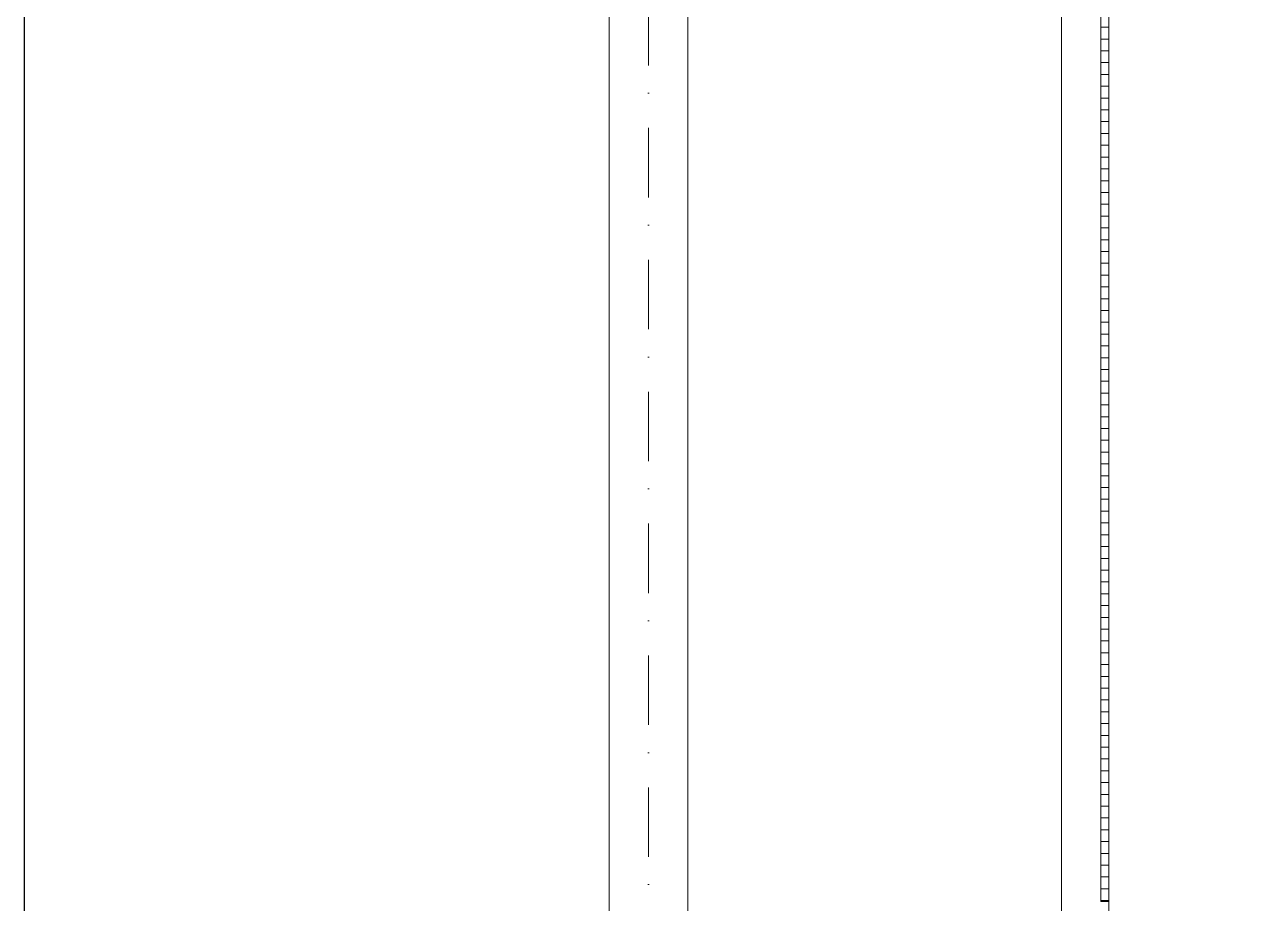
# Model space of a CAD drawing. Header units: millimetres. Extents: x 1322820 to 1391563, y 1051909 to 1098256.
# Drawn here: x 1324044 to 1327179, y 1079446 to 1081679 of the extents above; entities that cross this region are included whole.
import ezdxf

# ---------------------------------------------------------------- set-up
doc = ezdxf.new("R2010")
doc.units = ezdxf.units.MM
doc.header["$MEASUREMENT"] = 0
doc.set_wipeout_variables(frame=1)
doc.linetypes.add('Dot & Dashed', pattern=[335.138881, 176.388884, -88.194442, 0, -70.555556])
doc.linetypes.add('Wipeout_Contour', pattern=[1000, 0, -1000])
doc.layers.get('0').update_dxf_attribs({"true_color": 0x787878})
for name, color, linetype, true_color in [('arhitectura - decoratii fatada', 7, 'Continuous', 0x787878), ('New_arhitectura - sort tabla', 7, 'Continuous', 0x787878), ('New_rezistenta - atic', 7, 'Continuous', 0x787878)]:
    doc.layers.add(name, color=color, linetype=linetype, true_color=true_color)
for name, color, linetype, lineweight, true_color in [('arhitectura - decoratii fatada_Pen_No__21', 7, 'Continuous', 20, 0x787878), ('New_arhitectura - copertina_Pen_No__1', 7, 'Continuous', 13, 0x787878), ('New_arhitectura - sort tabla_Pen_No__21', 7, 'Continuous', 20, 0x787878), ('New_rezistenta - atic_Pen_No__1', 7, 'Continuous', 13, 0x787878)]:
    doc.layers.add(name, color=color, linetype=linetype, lineweight=lineweight, true_color=true_color)
doc.layers.add('Circuite', color=7, linetype='Continuous', lineweight=25)

# ---------------------------------------------------------------- blocks, each defined once
blk = doc.blocks.new('Slab_1_1', base_point=(1346478.5, 1090720.6))
at = {"layer": 'New_arhitectura - sort tabla_Pen_No__21', "color": 7, "linetype": 'Continuous', "lineweight": 20, "flags": 128}
blk.add_lwpolyline([(1346478.5, 1090720.6), (1326678.5, 1090720.6), (1326678.5, 1075928.7), (1355428.5, 1075928.7), (1355428.5, 1056170.7), (1372848.5, 1056170.7), (1372848.5, 1096120.6), (1355278.5, 1096120.6), (1355278.5, 1089268.7), (1355828.5, 1089268.7), (1355828.5, 1095570.6), (1372228.5, 1095570.6), (1372228.5, 1056720.7), (1355978.5, 1056720.7), (1355978.5, 1076470.6), (1327228.5, 1076470.6), (1327228.5, 1090170.6), (1346478.5, 1090170.6)], close=True, dxfattribs=at)
blk = doc.blocks.new('Wall_19_1', base_point=(1327178.5, 1090220.6))
at = {"color": 254, "linetype": 'Wipeout_Contour', "lineweight": 0, "ltscale": 6851626.523257658}
blk.add_wipeout([(1326798.5, 1076070.6), (1326828.5, 1076070.6), (1326828.5, 1090570.6), (1326798.5, 1090570.6)], dxfattribs=at).dxf.layer = 'New_rezistenta - atic'
at = {"layer": 'New_rezistenta - atic_Pen_No__1', "color": 7, "linetype": 'Continuous', "lineweight": 13, "flags": 128}
blk.add_lwpolyline([(1326798.5, 1090600.6), (1326798.5, 1076040.6)], dxfattribs=at)
at = {"color": 254, "linetype": 'Wipeout_Contour', "lineweight": 0, "ltscale": 6851826.914150106}
blk.add_wipeout([(1326828.5, 1076170.6), (1326928.5, 1076170.6), (1326928.5, 1090470.6), (1326828.5, 1090470.6)], dxfattribs=at).dxf.layer = 'New_rezistenta - atic'
at = {"color": 254, "linetype": 'Wipeout_Contour', "lineweight": 0, "ltscale": 6852366.706711189}
blk.add_wipeout([(1326928.5, 1076420.6), (1327178.5, 1076420.6), (1327178.5, 1090220.6), (1326928.5, 1090220.6)], dxfattribs=at).dxf.layer = 'New_rezistenta - atic'
blk = doc.blocks.new('Wall_64_1', base_point=(1326778.5, 1079450.6))
at = {"layer": 'arhitectura - decoratii fatada', "linetype": 'Continuous', "lineweight": 0, "true_color": 0x000000}
h = blk.add_hatch(dxfattribs=at)
h.set_pattern_fill('PLYWOOD_0001', color=18, style=0, pattern_type=2)
h.set_pattern_definition([(0, (1356235.236, 1078942.57), (0, 30), [])])
h.paths.add_polyline_path([(1326798.5, 1079450.6), (1326798.5, 1082910.7), (1326778.5, 1082910.7), (1326778.5, 1079450.6)])
at = {"layer": 'arhitectura - decoratii fatada_Pen_No__21', "color": 7, "linetype": 'Continuous', "lineweight": 20, "flags": 128}
for points in [[(1326798.5, 1082910.7), (1326778.5, 1082910.7)], [(1326778.5, 1082910.7), (1326778.5, 1079450.6)], [(1326798.5, 1079450.6), (1326798.5, 1082910.7)], [(1326778.5, 1079450.6), (1326798.5, 1079450.6)]]:
    blk.add_lwpolyline(points, dxfattribs=at)
blk = doc.blocks.new('UAP Beam 23_6')
at = {"layer": 'New_arhitectura - copertina_Pen_No__1', "color": 7, "linetype": 'Continuous', "lineweight": 13}
for p, q in [((8450, 100), (-100, 100)), ((100, -100), (8450, -100))]:
    blk.add_line(p, q, dxfattribs=at)
at = {"layer": 'New_arhitectura - copertina_Pen_No__1', "color": 7, "linetype": 'Dot & Dashed', "lineweight": 13}
blk.add_line((0, 0), (16900, 0), dxfattribs=at)
blk = doc.blocks.new('terasa')
at = {"layer": 'New_arhitectura - copertina_Pen_No__1', "linetype": 'Continuous', "lineweight": 13, "zscale": 1000, "rotation": 90}
blk.add_blockref('UAP Beam 23_6', (1325628.502, 1074870.6), dxfattribs=at)
at = {"layer": 'New_arhitectura - sort tabla', "linetype": 'Continuous', "lineweight": 20}
blk.add_blockref('Slab_1_1', (1346478.502, 1090720.6), dxfattribs=at)
at = {"layer": 'New_rezistenta - atic', "lineweight": 20}
blk.add_blockref('Wall_19_1', (1327178.502, 1090220.6), dxfattribs=at)
at = {"layer": 'arhitectura - decoratii fatada', "lineweight": 20}
blk.add_blockref('Wall_64_1', (1326778.502, 1079450.625), dxfattribs=at)

msp = doc.modelspace()

# ---------------------------------------------------------------- block references
msp.add_blockref('terasa', (0, 0))

# ---------------------------------------------------------------- next in the draw order: linework, layer by layer
at = {"layer": 'Circuite'}
msp.add_lwpolyline([(1391545.9, 1055223.9), (1324043.5, 1055223.9), (1324043.5, 1098256.3), (1391545.9, 1098256.3)], close=True, dxfattribs=at)

doc.saveas('drawing.dxf')
